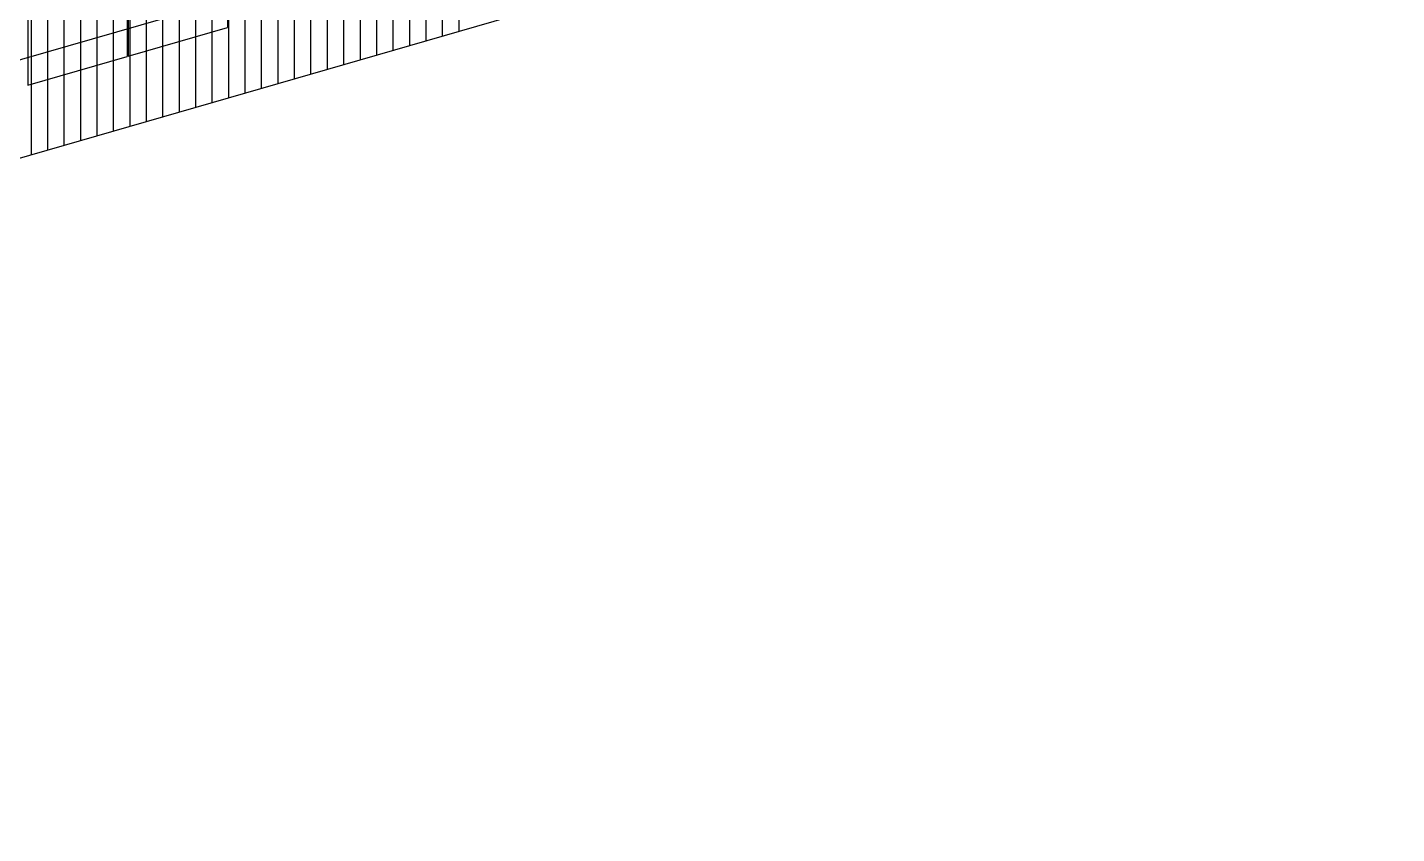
# Model space of a CAD drawing. Units: millimetres at full size, sheet at 1:250. Extents: x -35388 to 36956, y -20582 to 22579.
# Drawn here: x 15223 to 36847, y -20573 to -7834 of the extents above; entities that cross this region are included whole.
import ezdxf

# ---------------------------------------------------------------- set-up
doc = ezdxf.new("R2010")
doc.units = ezdxf.units.MM
doc.header["$LTSCALE"] = 250
for name, color, linetype in [('0-1_GAIKEI', 4, 'Continuous'), ('0-3_NET', 3, 'Continuous'), ('0-D_KARIKAKOI', 3, 'Continuous')]:
    doc.layers.add(name, color=color, linetype=linetype)

msp = doc.modelspace()

# ---------------------------------------------------------------- linework, layer by layer
at = {"layer": '0-1_GAIKEI'}
msp.add_line((-5744, -14363.3), (32534.3, -3313.3), dxfattribs=at)
at = {"layer": '0-3_NET'}
for p, q in [((18382.4, 4114.9), (18382.4, -7836.2)), ((16798.4, 3657.7), (16798.4, -8293.5)), ((16815.7, 3662.7), (16815.7, -8288.5)), ((15231.8, 3205.4), (15231.8, -8745.7)), ((16815.7, -8288.5), (18382.4, -7836.2)), ((15231.8, -8745.7), (16798.4, -8293.5))]:
    msp.add_line(p, q, dxfattribs=at)
at = {"layer": '0-D_KARIKAKOI'}
for p, q in [((-21853.5, -20573.4), (36846.6, -3616.8)), ((21780.2, -7969), (21780.2, -5370.9)), ((22040, -7894), (22040, -5295.9)), ((21000.9, -8194.1), (21000.9, -5596)), ((21260.7, -8119.1), (21260.7, -5521)), ((21520.5, -8044.1), (21520.5, -5446)), ((20221.6, -8419.2), (20221.6, -5821.2)), ((20481.4, -8344.2), (20481.4, -5746.1)), ((20741.2, -8269.2), (20741.2, -5671.1)), ((19442.4, -8644.3), (19442.4, -6046.3)), ((19702.1, -8569.3), (19702.1, -5971.2)), ((19961.9, -8494.3), (19961.9, -5896.2)), ((18922.8, -8794.4), (18922.8, -6196.3)), ((19182.6, -8719.4), (19182.6, -6121.3)), ((18143.5, -9019.5), (18143.5, -6421.5)), ((18403.3, -8944.5), (18403.3, -6346.4)), ((18663.1, -8869.5), (18663.1, -6271.4)), ((17364.2, -9244.6), (17364.2, -6646.6)), ((17624, -9169.6), (17624, -6571.5)), ((17883.8, -9094.6), (17883.8, -6496.5)), ((16584.9, -9469.8), (16584.9, -6871.7)), ((16844.7, -9394.7), (16844.7, -6796.6)), ((17104.5, -9319.7), (17104.5, -6721.6)), ((15805.7, -9694.9), (15805.7, -7096.8)), ((16065.4, -9619.8), (16065.4, -7021.8)), ((16325.2, -9544.8), (16325.2, -6946.7)), ((15286.1, -9844.9), (15286.1, -7246.9)), ((15545.9, -9769.9), (15545.9, -7171.8))]:
    msp.add_line(p, q, dxfattribs=at)

doc.saveas('drawing.dxf')
